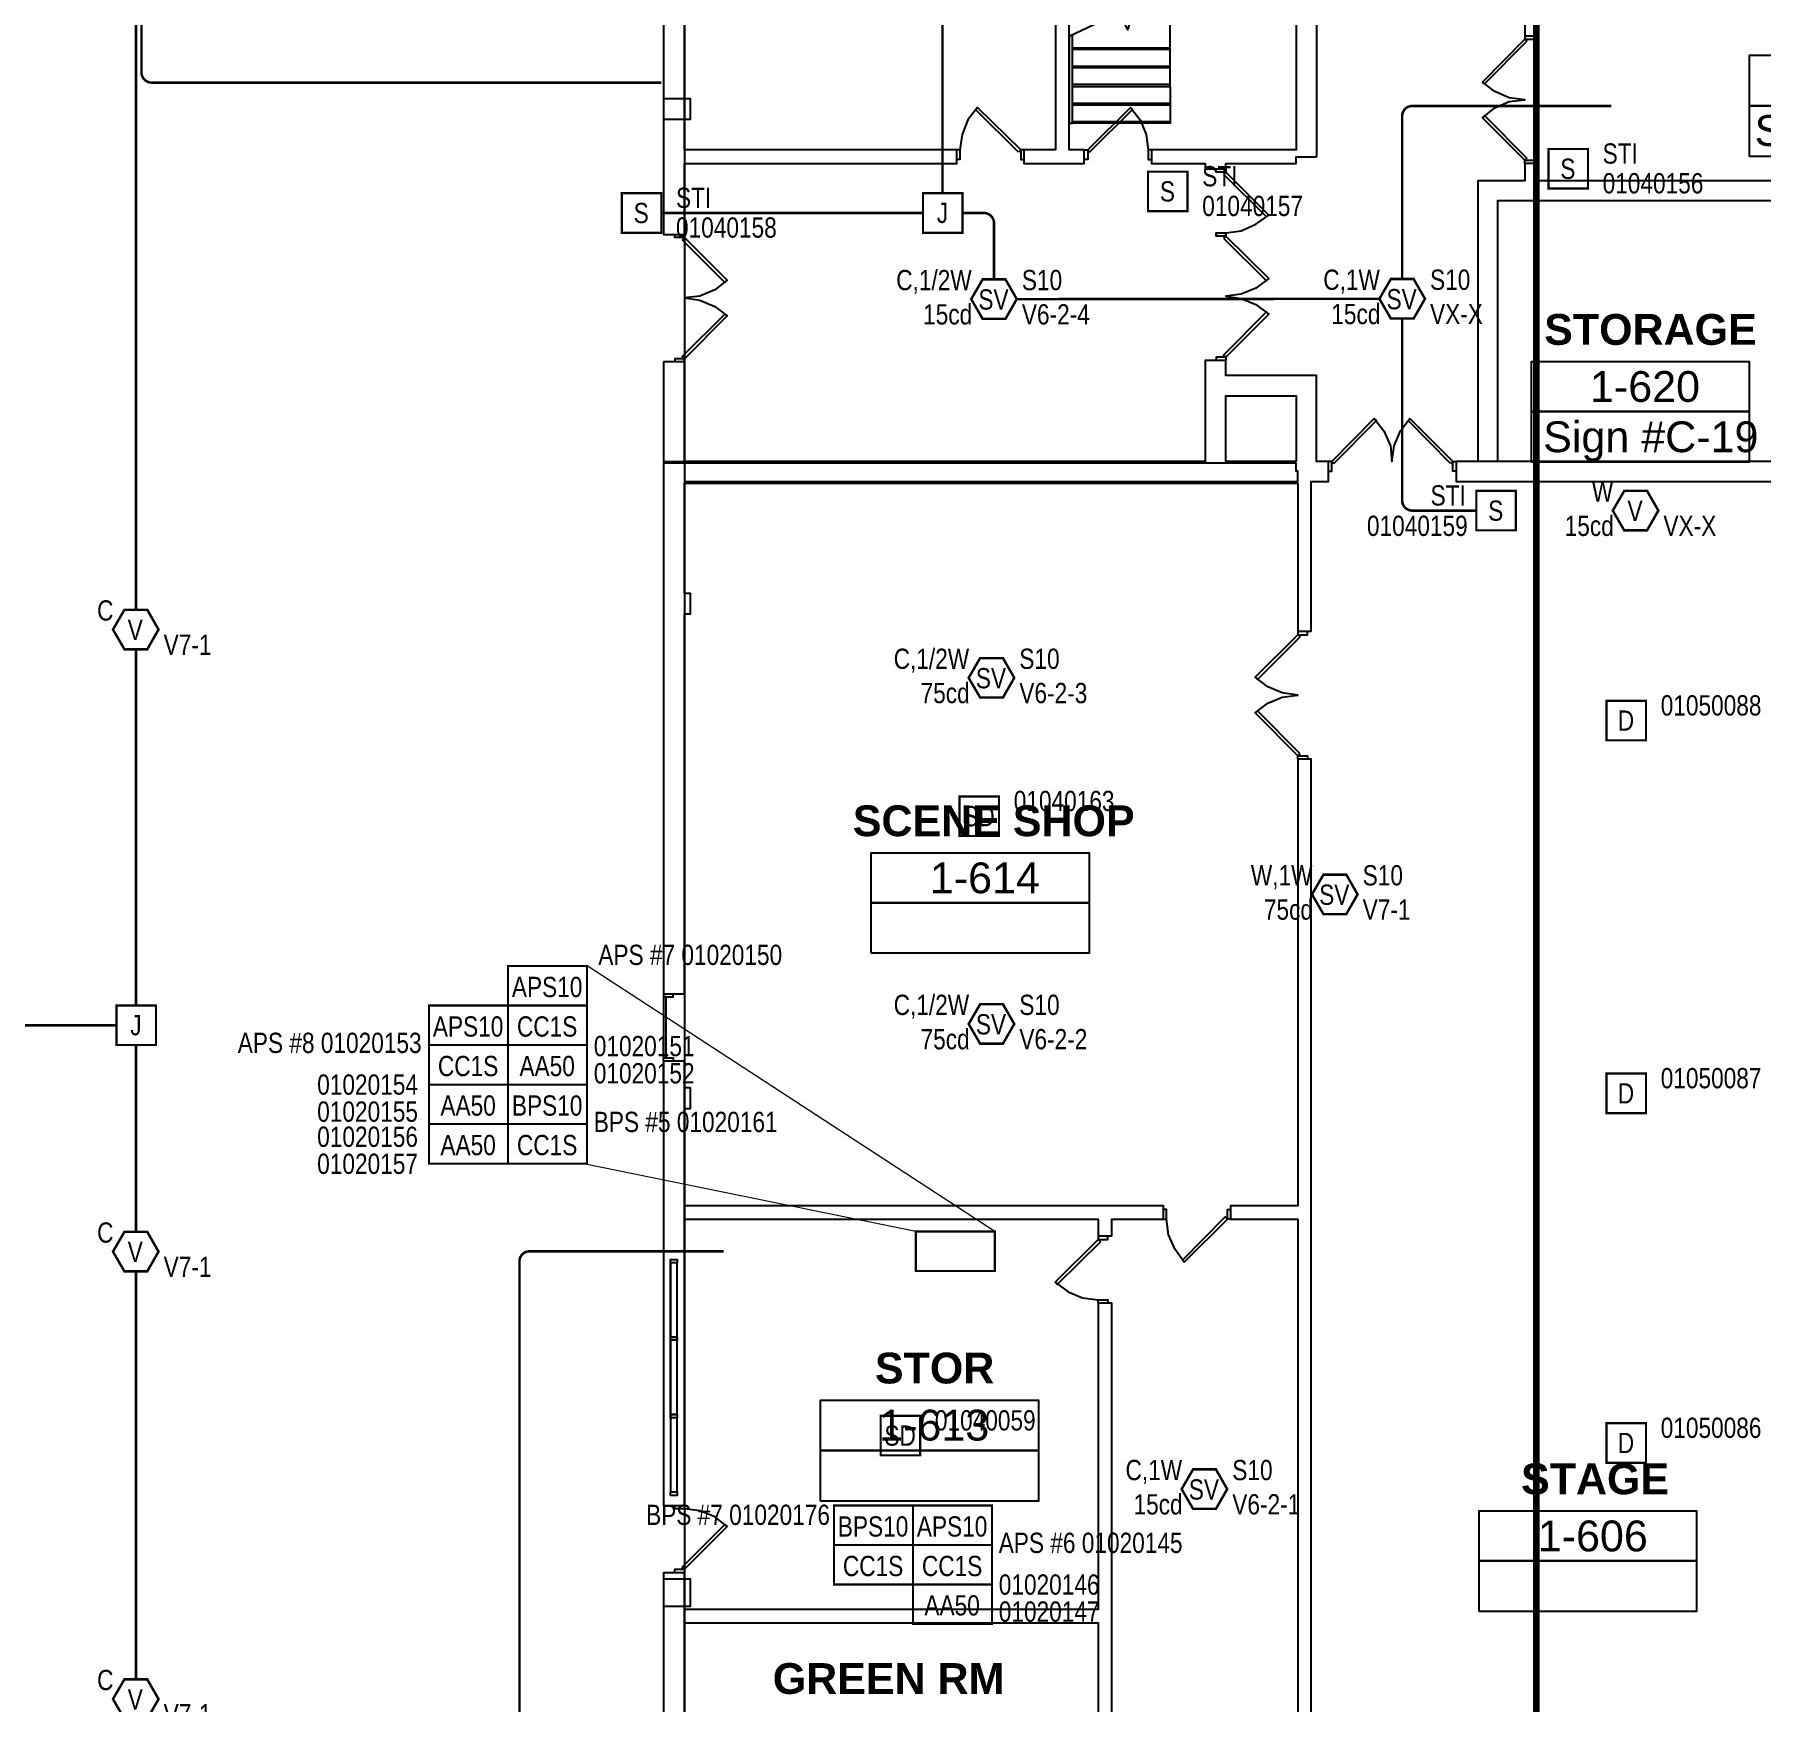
# Model space of a CAD drawing. Header units: inches. Extents: x 8199 to 15931, y 7617 to 15423.
# Drawn here: x 12033 to 13056, y 11364 to 12352 of the extents above; entities that cross this region are included whole.
import ezdxf
from ezdxf.enums import TextEntityAlignment as Align

# ---------------------------------------------------------------- set-up
doc = ezdxf.new("R2010")
doc.units = ezdxf.units.IN
doc.header["$LTSCALE"] = 0.25
doc.header["$MEASUREMENT"] = 0
for name, color, linetype in [('AMPLIFIER', 1, 'Continuous'), ('BACKGROUND', 8, 'Continuous'), ('CONDUIT', 6, 'Continuous'), ('HEAT DETECTOR', 1, 'Continuous'), ('JUNCTION BOX', 1, 'Continuous'), ('POWER SUPPLY', 1, 'Continuous'), ('PULL STATION', 1, 'Continuous'), ('SIGNAL MODULE', 1, 'Continuous'), ('SMOKE DETECTOR', 1, 'Continuous'), ('SPEAKER STROBE', 1, 'Continuous'), ('STROBE', 1, 'Continuous')]:
    doc.layers.add(name, color=color, linetype=linetype)
doc.styles.add('Arial', font='arial.ttf', dxfattribs={"width": 0.8})
doc.styles.add('ESSCOE_TEXT', font='arial.ttf', dxfattribs={"width": 0.8, "height": 12})
doc.styles.add('PDF Arial', font='arial.ttf')
doc.styles.add('PDF Arial Bold', font='arialbd.ttf')

# ---------------------------------------------------------------- blocks, each defined once
blk = doc.blocks.new('SIGA-278')
at = {"layer": 'PULL STATION', "const_width": 1.3}
blk.add_lwpolyline([(-11.5, -11.7), (-11.5, 11.7), (11.9, 11.7), (11.9, -11.7)], close=True, dxfattribs=at)
at = {"layer": 'PULL STATION', "style": 'Arial', "width": 0.8}
blk.add_text('S', height=12, dxfattribs=at).set_placement((0, 0), align=Align.MIDDLE)
for tag, p in [('ADDRESS', (20.6, 9)), ('ZONE', (20.6, -8.6))]:
    blk.add_attdef(tag, text='', height=12, dxfattribs=at).set_placement(p, align=Align.MIDDLE_LEFT)
blk.add_attdef('SUBSCRIPT', text='', height=12, dxfattribs=at).set_placement((-16.6, -9), align=Align.MIDDLE_RIGHT)
blk = doc.blocks.new('SIGA-HRD')
at = {"layer": 'HEAT DETECTOR', "const_width": 1.3}
blk.add_lwpolyline([(-11.5, -11.7), (-11.5, 11.7), (11.9, 11.7), (11.9, -11.7)], close=True, dxfattribs=at)
at = {"layer": 'HEAT DETECTOR', "style": 'Arial', "width": 0.8}
blk.add_text('D', height=12, dxfattribs=at).set_placement((0, 0), align=Align.MIDDLE)
for tag, p in [('ADDRESS', (20.6, 9)), ('ZONE', (20.6, -8.6))]:
    blk.add_attdef(tag, text='', height=12, dxfattribs=at).set_placement(p, align=Align.MIDDLE_LEFT)
blk.add_attdef('SUBSCRIPT', text='', height=12, dxfattribs=at).set_placement((-16.6, -9), align=Align.MIDDLE_RIGHT)
blk = doc.blocks.new('G4-S7VM')
at = {"layer": 'SPEAKER STROBE', "const_width": 1.46}
blk.add_lwpolyline([(13.8, 0.2), (7.1, 11.9), (-6.4, 11.9), (-13.2, 0.2), (-6.4, -11.5), (7.1, -11.5)], close=True, dxfattribs=at)
at = {"layer": 'SPEAKER STROBE', "style": 'Arial', "width": 0.8}
blk.add_text('SV', height=12, dxfattribs=at).set_placement((0, 0), align=Align.MIDDLE)
for tag, p in [('W', (-12.9, 11.5)), ('CANDELA', (-12.6, -8.8)), ('1/2W', (-12.6, -29.2))]:
    blk.add_attdef(tag, text='', height=12, dxfattribs=at).set_placement(p, align=Align.MIDDLE_RIGHT)
for tag, p in [('Speaker_Circuit', (16.8, 11.5)), ('Visual_Circuit', (16.8, -8.8))]:
    blk.add_attdef(tag, text='', height=12, dxfattribs=at).set_placement(p, align=Align.MIDDLE_LEFT)
blk = doc.blocks.new('G1-VM')
at = {"layer": 'STROBE', "const_width": 1.46}
blk.add_lwpolyline([(13.8, 0.2), (7.1, 11.9), (-6.4, 11.9), (-13.2, 0.2), (-6.4, -11.5), (7.1, -11.5)], close=True, dxfattribs=at)
at = {"layer": 'STROBE', "style": 'Arial', "width": 0.8}
blk.add_text('V', height=12, dxfattribs=at).set_placement((0, 0), align=Align.MIDDLE)
for tag, p in [('W', (-12.9, 11.5)), ('CANDELA', (-12.6, -8.8))]:
    blk.add_attdef(tag, text='', height=12, dxfattribs=at).set_placement(p, align=Align.MIDDLE_RIGHT)
blk.add_attdef('Visual_Circuit', text='', height=12, dxfattribs=at).set_placement((16.8, -8.8), align=Align.MIDDLE_LEFT)
blk = doc.blocks.new('SIGA-PD')
at = {"layer": 'SMOKE DETECTOR', "const_width": 1.3}
blk.add_lwpolyline([(-11.5, -11.7), (-11.5, 11.7), (11.9, 11.7), (11.9, -11.7)], close=True, dxfattribs=at)
at = {"layer": 'SMOKE DETECTOR', "style": 'Arial', "width": 0.8}
blk.add_text('SD', height=12, dxfattribs=at).set_placement((0, 0), align=Align.MIDDLE)
for tag, p in [('ADDRESS', (20.6, 9)), ('ZONE', (20.6, -8.6))]:
    blk.add_attdef(tag, text='', height=12, dxfattribs=at).set_placement(p, align=Align.MIDDLE_LEFT)
blk.add_attdef('SUBSCRIPT', text='', height=12, dxfattribs=at).set_placement((-16.6, -9), align=Align.MIDDLE_RIGHT)
blk = doc.blocks.new('GC-S7VM')
at = {"layer": 'SPEAKER STROBE', "const_width": 1.46}
blk.add_lwpolyline([(13.8, 0.2), (7.1, 11.9), (-6.4, 11.9), (-13.2, 0.2), (-6.4, -11.5), (7.1, -11.5)], close=True, dxfattribs=at)
at = {"layer": 'SPEAKER STROBE', "style": 'Arial', "width": 0.8}
blk.add_text('SV', height=12, dxfattribs=at).set_placement((0, 0), align=Align.MIDDLE)
for tag, p in [('C', (-12.9, 11.5)), ('CANDELA', (-12.6, -8.8)), ('1/2W', (-12.6, -29.2))]:
    blk.add_attdef(tag, text='', height=12, dxfattribs=at).set_placement(p, align=Align.MIDDLE_RIGHT)
for tag, p in [('Speaker_Circuit', (16.8, 11.5)), ('Visual_Circuit', (16.8, -8.8))]:
    blk.add_attdef(tag, text='', height=12, dxfattribs=at).set_placement(p, align=Align.MIDDLE_LEFT)
blk = doc.blocks.new('APS10A')
at = {"layer": 'POWER SUPPLY', "const_width": 1.25}
blk.add_lwpolyline([(-23.2, 12.4), (23.6, 12.4), (23.6, -11), (-23.2, -11)], close=True, dxfattribs=at)
at = {"layer": 'POWER SUPPLY', "style": 'Arial', "width": 0.8}
blk.add_text('APS10', height=12, dxfattribs=at).set_placement((0, 0), align=Align.MIDDLE)
for tag, p in [('SUBSCRIPT', (27.6, 11)), ('PANEL_#', (27.6, -9.7))]:
    blk.add_attdef(tag, text='', height=12, dxfattribs=at).set_placement(p, align=Align.MIDDLE_LEFT)
blk = doc.blocks.new('SIGA-CC1S')
at = {"layer": 'SIGNAL MODULE', "const_width": 1.25}
blk.add_lwpolyline([(-23.2, 12.4), (23.6, 12.4), (23.6, -11), (-23.2, -11)], close=True, dxfattribs=at)
at = {"layer": 'SIGNAL MODULE', "style": 'Arial', "width": 0.8}
blk.add_text('CC1S', height=12, dxfattribs=at).set_placement((0, 0), align=Align.MIDDLE)
for tag, p in [('ADDRESS', (28.8, 11.6)), ('SUBSCRIPT', (28.8, -10.7))]:
    blk.add_attdef(tag, text='', height=12, dxfattribs=at).set_placement(p, align=Align.MIDDLE_LEFT)
blk = doc.blocks.new('SIGA-AA50')
at = {"layer": 'AMPLIFIER', "const_width": 1.25}
blk.add_lwpolyline([(-23.2, 12.4), (23.6, 12.4), (23.6, -11), (-23.2, -11)], close=True, dxfattribs=at)
at = {"layer": 'AMPLIFIER', "style": 'Arial', "width": 0.8}
blk.add_text('AA50', height=12, dxfattribs=at).set_placement((0, 0), align=Align.MIDDLE)
blk.add_attdef('SUBSCRIPT', text='', height=12, dxfattribs=at).set_placement((27.6, 11), align=Align.MIDDLE_LEFT)
blk = doc.blocks.new('BPS10A')
at = {"layer": 'POWER SUPPLY', "const_width": 1.25}
blk.add_lwpolyline([(-23.2, 12.4), (23.6, 12.4), (23.6, -11), (-23.2, -11)], close=True, dxfattribs=at)
at = {"layer": 'POWER SUPPLY', "style": 'Arial', "width": 0.8}
blk.add_text('BPS10', height=12, dxfattribs=at).set_placement((0, 0), align=Align.MIDDLE)
for tag, p in [('SUBSCRIPT', (27.6, 11)), ('PANEL_#', (27.6, -9.7))]:
    blk.add_attdef(tag, text='', height=12, dxfattribs=at).set_placement(p, align=Align.MIDDLE_LEFT)
blk = doc.blocks.new('GC-VM')
at = {"layer": 'STROBE', "const_width": 1.46}
blk.add_lwpolyline([(13.8, 0.2), (7.1, 11.9), (-6.4, 11.9), (-13.2, 0.2), (-6.4, -11.5), (7.1, -11.5)], close=True, dxfattribs=at)
at = {"layer": 'STROBE', "style": 'Arial', "width": 0.8}
blk.add_text('V', height=12, dxfattribs=at).set_placement((0, 0), align=Align.MIDDLE)
for tag, p in [('C', (-12.9, 11.5)), ('CANDELA', (-12.6, -8.8))]:
    blk.add_attdef(tag, text='', height=12, dxfattribs=at).set_placement(p, align=Align.MIDDLE_RIGHT)
blk.add_attdef('Visual_Circuit', text='', height=12, dxfattribs=at).set_placement((16.8, -8.8), align=Align.MIDDLE_LEFT)
blk = doc.blocks.new('JUNCTION BOX')
at = {"const_width": 1.3}
blk.add_lwpolyline([(-11.5, -11.7), (-11.5, 11.7), (11.9, 11.7), (11.9, -11.7)], close=True, dxfattribs=at)
at = {"style": 'Arial', "width": 0.8}
blk.add_text('J', height=12, dxfattribs=at).set_placement((0, 0), align=Align.MIDDLE)
blk.add_attdef('SUBSCRIPT', text='', height=12, dxfattribs=at).set_placement((-16.6, -9), align=Align.MIDDLE_RIGHT)

msp = doc.modelspace()

# ---------------------------------------------------------------- linework, layer by layer
at = {"lineweight": 0}
for p, q in [((12602, 11643.1), (12360.5, 11800.3)), ((12555.2, 11643.1), (12357.6, 11683.3))]:
    msp.add_line(p, q, dxfattribs=at)
at = {"lineweight": 0, "const_width": 4}
msp.add_lwpolyline([(12922.6, 11085.4), (12922.6, 12390.6)], dxfattribs=at)
at = {"layer": 'BACKGROUND', "ltscale": 0.763333}
msp.add_lwpolyline([(12418.2, 12961.7), (12418.2, 11058.1), (12418.2, 11441.1)], dxfattribs=at)
at = {"layer": 'BACKGROUND'}
for points in [[(12792.6, 12279.3), (12792.6, 12961.7)], [(12780.4, 12520.4), (12638, 12520.4), (12638, 12512.5), (12638, 12283.4), (12619.2, 12283.4), (12619.2, 12275.4), (12654.9, 12275.4), (12654.9, 12283.4), (12646, 12283.4), (12646, 12512.5), (12780.4, 12512.5), (12780.4, 12283.4), (12694.7, 12283.4), (12694.7, 12275.4), (12726.6, 12275.4), (12726.6, 12272.3), (12738.7, 12272.3), (12738.7, 12275.4), (12780.4, 12275.4), (12780.4, 12279.3), (12792.5, 12279.3)], [(12888.1, 12372.9), (12888.1, 12361.1), (12915.8, 12361.1), (12915.8, 12350.9), (12923.8, 12350.9), (12923.8, 12361.1), (13067.5, 12361.1), (13067.5, 12372.9), (13067.5, 12385), (13155.1, 12385), (13155.1, 12372.9), (13155.1, 12361.1)], [(12705.9, 12321), (12705.9, 12310.2), (12705.9, 12299.3), (12647.9, 12299.3), (12647.9, 12310.2), (12647.9, 12321), (12705.9, 12321), (12705.9, 12332.2), (12705.9, 12343), (12705.9, 12354.1), (12705.9, 12365), (12705.9, 12375.8), (12705.9, 12378.3), (12683.9, 12368.2), (12680.7, 12354.5), (12671.2, 12374.5), (12667.7, 12360.8), (12646, 12350.6), (12646, 12299.3), (12647.9, 12299.3)], [(12591.8, 12308.6), (12586.1, 12301.2), (12582.6, 12292.6), (12581.3, 12283.4), (12579.4, 12283.4), (12418.2, 12283.4), (12418.2, 12366.9), (12405.8, 12366.9), (12405.8, 12233.4), (12418.2, 12233.4), (12418.2, 12275.4), (12579.4, 12275.4), (12579.4, 12283.4)], [(12647.9, 12321), (12647.9, 12332.2), (12647.9, 12343), (12647.9, 12351.6)], [(12647.9, 12343), (12705.9, 12343)], [(12915.8, 12350.9), (12915.8, 12349), (12921.6, 12349), (12921.6, 12350.9)], [(13048.7, 12339.5), (13177.7, 12339.5), (13177.7, 12309.5), (13048.7, 12309.5), (13177.7, 12309.5), (13177.7, 12279.6), (13048.7, 12279.6)], [(13048.7, 12339.5), (13048.7, 12309.5), (13048.7, 12279.6)], [(12647.9, 12332.2), (12705.9, 12332.2)], [(12899.9, 12098.9), (12899.9, 12253.5), (13063.3, 12253.5), (13063.3, 12265.2), (12923.8, 12265.2), (12923.8, 12275.4), (12915.8, 12275.4), (12915.8, 12277.4), (12890.7, 12302.5), (12898, 12308.3), (12906.6, 12312.1), (12915.8, 12313), (12906.6, 12314.3), (12898, 12318.1), (12890.7, 12323.6)], [(12647.9, 12310.2), (12705.9, 12310.2)], [(12682.3, 12308.6), (12688.1, 12301.2), (12691.6, 12292.6), (12692.8, 12283.4)], [(12890.7, 12302.5), (12891.9, 12303.8), (12917.1, 12278.6), (12915.8, 12277.4), (12921.6, 12277.4), (12921.6, 12275.4)], [(12581.3, 12283.4), (12581.3, 12277.7), (12579.4, 12277.7)], [(12619.2, 12283.4), (12617.3, 12283.4), (12617.3, 12277.7), (12619.2, 12277.7)], [(12654.9, 12283.4), (12657.1, 12283.4), (12657.1, 12277.7), (12654.9, 12277.7)], [(12694.7, 12283.4), (12692.8, 12283.4), (12692.8, 12277.7), (12694.7, 12277.7)], [(12738.7, 12272.3), (12738.7, 12270.3), (12733, 12270.3), (12733, 12272.3)], [(12915.8, 12275.4), (12915.8, 12265.2), (12888.1, 12265.2), (12888.1, 12253.5), (12888.1, 12098.9)], [(12738.7, 12232.4), (12738.7, 12234.3), (12747.9, 12235.6), (12756.5, 12239.4), (12764.2, 12244.9)], [(12418.2, 12233.4), (12418.2, 12231.5), (12412.5, 12231.5), (12412.5, 12233.4)], [(12733, 12234.3), (12738.7, 12234.3), (12738.7, 12232.4), (12733, 12232.4), (12733, 12234.3), (12733, 12232.4)], [(12764.2, 12207.3), (12756.5, 12201.5), (12747.9, 12198), (12738.7, 12196.8), (12747.9, 12195.5), (12756.5, 12192), (12764.2, 12186.2), (12738.7, 12160.8), (12738.7, 12158.8), (12726.6, 12158.8), (12726.6, 12098.9), (12692.8, 12098.9), (12557.4, 12098.9), (12418.2, 12098.9), (12418.2, 12098), (12405.8, 12098), (12405.8, 11783.9), (12418.2, 11783.9), (12418.2, 12008.8), (12421.7, 12008.8), (12421.7, 12020.9), (12418.2, 12020.9), (12418.2, 12086.2), (12781.4, 12086.2), (12781.4, 11998.6), (12789.4, 11998.6), (12789.4, 12087.2), (12799.6, 12087.2), (12799.6, 12098.9)], [(12443.4, 12206.3), (12436.1, 12200.6), (12427.4, 12196.8), (12418.2, 12195.8), (12427.4, 12194.5), (12436.1, 12190.7), (12443.4, 12185.3)], [(12418.2, 12157.9), (12418.2, 12159.8), (12443.4, 12185.3), (12442.1, 12186.2), (12416.9, 12161.1), (12418.2, 12159.8), (12412.5, 12159.8), (12412.5, 12157.9)], [(12764.2, 12186.2), (12762.9, 12187.5), (12737.4, 12162), (12738.7, 12160.8), (12733, 12160.8), (12733, 12158.8)], [(12799.6, 12093.2), (12801.5, 12093.2), (12801.5, 12098.9), (12799.6, 12098.9), (12792.5, 12098.9), (12792.5, 12149.9), (12780.4, 12149.9), (12738.7, 12149.9), (12738.7, 12158.8)], [(12826.6, 12124.4), (12832.4, 12117.1), (12836.2, 12108.2), (12837.1, 12098.9), (12838.4, 12108.2), (12842.2, 12117.1), (12847.7, 12124.4)], [(12875.1, 12093.2), (12873.1, 12093.2), (12873.1, 12098.9), (12875.1, 12098.9), (12875.1, 12087.2), (13144.9, 12087.2), (13144.9, 11849.8), (13152.9, 11849.8)], [(12781.4, 12087.2), (12781.4, 12093.2)], [(12781.4, 11998.6), (12781.4, 11996.4), (12787.1, 11996.4), (12787.1, 11998.6)], [(12756.2, 11950.2), (12763.6, 11955.9), (12772.2, 11959.4), (12781.4, 11960.7), (12772.2, 11962), (12763.6, 11965.5), (12756.2, 11971.2)], [(12781.4, 11922.8), (12781.4, 11924.7), (12787.1, 11924.7), (12787.1, 11922.8)], [(12741.6, 11650.4), (12781.4, 11650.4), (12781.4, 11179.8), (12789.4, 11179.8), (12789.4, 11922.8), (12781.4, 11922.8), (12781.4, 11658.3), (12741.6, 11658.3), (12741.6, 11650.4), (12739.7, 11650.4), (12714.2, 11624.9), (12708.8, 11632.5), (12704.9, 11641.1), (12703.7, 11650.4)], [(12405.8, 11783.9), (12405.8, 11782), (12411.5, 11782), (12411.5, 11783.9)], [(12405.8, 11744), (12405.8, 11746), (12411.5, 11746), (12411.5, 11744)], [(12418.2, 11744), (12405.8, 11744), (12405.8, 11480.9), (12418.2, 11480.9), (12418.2, 11479), (12412.5, 11479), (12412.5, 11480.9)], [(12418.2, 11716), (12421.7, 11716), (12421.7, 11728.1), (12418.2, 11728.1)], [(12418.2, 11650.4), (12663.2, 11650.4), (12663.2, 11640.5), (12671.2, 11640.5), (12671.2, 11650.4), (12701.8, 11650.4), (12701.8, 11658.3), (12418.2, 11658.3)], [(12701.8, 11650.4), (12703.7, 11650.4), (12703.7, 11656.1), (12701.8, 11656.1)], [(12714.2, 11624.9), (12713.2, 11626.2), (12738.4, 11651.7), (12739.7, 11650.4), (12739.7, 11656.1), (12741.6, 11656.1)], [(12663.2, 11640.5), (12663.2, 11638.3), (12668.9, 11638.3), (12668.9, 11640.5)], [(12413.8, 11488.9), (12413.8, 11532.8), (12409.9, 11532.8), (12409.9, 11488.9), (12413.8, 11488.9), (12413.8, 11532.8), (12413.8, 11534.7), (12409.9, 11534.7), (12413.8, 11534.7), (12413.8, 11578.7), (12409.9, 11578.7), (12409.9, 11534.7), (12409.9, 11578.7), (12409.9, 11580.6), (12413.8, 11580.6), (12413.8, 11624.6), (12409.9, 11624.6), (12409.9, 11580.6), (12409.9, 11624.6)], [(12413.8, 11580.6), (12413.8, 11624.6)], [(12637.7, 11613.1), (12645.4, 11607.4), (12654, 11603.9), (12663.2, 11602.6)], [(12418.2, 11411.4), (12663.2, 11411.4), (12663.2, 11312), (12671.2, 11312), (12671.2, 11600.7), (12663.2, 11600.7), (12663.2, 11419.4), (12418.2, 11419.4)], [(12663.2, 11600.7), (12663.2, 11602.6), (12668.9, 11602.6), (12668.9, 11600.7)], [(12413.8, 11534.7), (12413.8, 11578.7), (12413.8, 11580.6), (12409.9, 11580.6)], [(12413.8, 11578.7), (12409.9, 11578.7)], [(12409.9, 11534.7), (12409.9, 11532.8), (12409.9, 11488.9)], [(12413.8, 11532.8), (12409.9, 11532.8)], [(12443.4, 11468.5), (12436.1, 11474.2), (12427.4, 11477.7), (12418.2, 11479)], [(12412.5, 11441.1), (12412.5, 11443.3), (12418.2, 11443.3), (12418.2, 11441.1), (12405.8, 11441.1), (12405.8, 11058.1), (12405.8, 11046.3), (12405.8, 10994.4), (12418.2, 10994.4)]]:
    msp.add_lwpolyline(points, dxfattribs=at)
at = {"layer": 'BACKGROUND', "ltscale": 0.081667}
for points in [[(12647.9, 12343.9), (12705.9, 12343.9)], [(12647.9, 12333.1), (12705.9, 12333.1)], [(12647.9, 12322.3), (12705.9, 12322.3)], [(12647.9, 12311.1), (12705.9, 12311.1)], [(12647.9, 12300.3), (12705.9, 12300.3)]]:
    msp.add_lwpolyline(points, dxfattribs=at)
at = {"layer": 'BACKGROUND'}
for points in [[(12917.1, 12347.8), (12891.9, 12322.6), (12890.7, 12323.6), (12915.8, 12349)], [(12405.8, 12301.6), (12421.7, 12301.6), (12421.7, 12313.7), (12405.8, 12313.7)], [(12616.1, 12282.1), (12590.6, 12307.3), (12591.8, 12308.6), (12617.3, 12283.4)], [(12658.1, 12282.1), (12683.6, 12307.3), (12682.3, 12308.6), (12657.1, 12283.4)], [(12737.4, 12269.1), (12762.9, 12243.9), (12764.2, 12244.9), (12738.7, 12270.3)], [(12416.9, 12230.2), (12442.1, 12205), (12443.4, 12206.3), (12418.2, 12231.5)], [(12737.4, 12231.2), (12762.9, 12206), (12764.2, 12207.3), (12738.7, 12232.4)], [(12405.8, 12157.9), (12405.8, 12098.9), (12418.2, 12098.9), (12418.2, 12157.9)], [(12919.7, 12128.6), (12919.7, 12158.2), (13048.7, 12158.2), (13048.7, 12128.6)], [(12780.4, 12098.9), (12738.7, 12098.9), (12738.7, 12137.8), (12780.4, 12137.8)], [(12919.7, 12098.6), (12919.7, 12128.6), (13048.7, 12128.6), (13048.7, 12098.6)], [(12802.7, 12097.7), (12827.9, 12123.2), (12826.6, 12124.4), (12801.5, 12098.9)], [(12871.9, 12097.7), (12846.7, 12123.2), (12847.7, 12124.4), (12873.1, 12098.9)], [(12781.4, 12087.2), (12781.4, 12093.2), (12780.4, 12093.2), (12780.4, 12098), (12418.2, 12098), (12418.2, 12087.2), (12557.4, 12087.2), (12692.8, 12087.2)], [(12782.7, 11995.1), (12757.5, 11969.9), (12756.2, 11971.2), (12781.4, 11996.4)], [(12782.7, 11926), (12757.5, 11951.4), (12756.2, 11950.2), (12781.4, 11924.7)], [(12528.8, 11837.7), (12528.8, 11867.3), (12657.8, 11867.3), (12657.8, 11837.7)], [(12528.8, 11807.8), (12528.8, 11837.7), (12657.8, 11837.7), (12657.8, 11807.8)], [(12407.4, 11746), (12407.4, 11782), (12405.8, 11782), (12405.8, 11746)], [(12664.5, 11637), (12639, 11611.8), (12637.7, 11613.1), (12663.2, 11638.3)], [(12409.9, 11624.6), (12409.9, 11626.5), (12413.8, 11626.5), (12413.8, 11624.6)], [(12409.9, 11578.7), (12409.9, 11580.6), (12413.8, 11580.6), (12413.8, 11578.7)], [(12498.8, 11513.4), (12498.8, 11543.3), (12627.8, 11543.3), (12627.8, 11513.4)], [(12409.9, 11532.8), (12409.9, 11534.7), (12413.8, 11534.7), (12413.8, 11532.8)], [(12498.8, 11483.4), (12498.8, 11513.4), (12627.8, 11513.4), (12627.8, 11483.4)], [(12409.9, 11486.9), (12409.9, 11488.9), (12413.8, 11488.9), (12413.8, 11486.9)], [(12888.8, 11448.1), (12888.8, 11477.7), (13017.5, 11477.7), (13017.5, 11448.1)], [(12416.9, 11444.3), (12442.1, 11469.7), (12443.4, 11468.5), (12418.2, 11443.3)], [(12888.8, 11418.1), (12888.8, 11448.1), (13017.5, 11448.1), (13017.5, 11418.1)], [(12405.8, 11421.3), (12421.7, 11421.3), (12421.7, 11437.2), (12405.8, 11437.2)]]:
    msp.add_lwpolyline(points, close=True, dxfattribs=at)
at = {"layer": 'BACKGROUND', "ltscale": 1.063333}
msp.add_lwpolyline([(13152.5, 12098.9), (12875.1, 12098.9)], dxfattribs=at)
at = {"layer": 'BACKGROUND', "ltscale": 0.886667}
msp.add_lwpolyline([(12418.2, 11480.9), (12418.2, 11744)], dxfattribs=at)
at = {"layer": 'CONDUIT', "lineweight": 0, "const_width": 1.5}
for points in [[(12571, 12459.8), (12571, 12257.8)], [(12093.4, 12367), (12093.4, 12011.2)], [(12559.5, 12246.1), (12404.5, 12246.1)], [(12615, 12195.1), (12829.7, 12195.3)], [(12093.4, 11987.8), (12093.4, 11776.9)], [(11776.5, 11765.2), (12081.9, 11765.2)], [(12093.4, 11753.5), (12093.4, 11642.9)], [(12093.4, 11619.5), (12093.4, 11378)]]:
    msp.add_lwpolyline(points, dxfattribs=at)
for points in [[(12096.7, 12367), (12096.7, 12329.3, 0.414214), (12102.7, 12323.3), (12404.5, 12323.3)], [(12967.1, 12309.5), (12849.2, 12309.5, 0.414214), (12843.2, 12303.5), (12843.2, 12207)], [(12601.5, 12206.8), (12601.5, 12240.1, 0.414214), (12595.5, 12246.1), (12582.9, 12246.1)], [(12843.2, 12183.6), (12843.2, 12075.9, 0.414214), (12849.2, 12069.9), (12887.1, 12069.9)], [(12427.7, 11016), (12326.5, 11016, -0.414214), (12320.5, 11022), (12320.5, 11625.4, -0.414214), (12326.5, 11631.4), (12441.5, 11631.4)]]:
    msp.add_lwpolyline(points, format="xyb", dxfattribs=at)
at = {"layer": 'POWER SUPPLY', "const_width": 1.25}
msp.add_lwpolyline([(12555.2, 11643.1), (12602, 11643.1), (12602, 11619.7), (12555.2, 11619.7)], close=True, dxfattribs=at)

# ---------------------------------------------------------------- block references
at = {"layer": 'AMPLIFIER'}
for p in [(12336.9, 11741.1), (12290.1, 11717.7), (12290.1, 11694.3), (12576.7, 11421.8)]:
    msp.add_blockref('SIGA-AA50', p, dxfattribs=at)
at = {"layer": 'HEAT DETECTOR'}
for p, values in [((12975.7, 11945.6), {'ADDRESS': '01050088'}), ((12975.7, 11724.9), {'ADDRESS': '01050087'}), ((12975.7, 11517.9), {'ADDRESS': '01050086'})]:
    msp.add_blockref('SIGA-HRD', p, dxfattribs=at).add_auto_attribs(values)
at = {"layer": 'JUNCTION BOX'}
for p in [(12571, 12246.1), (12093.4, 11765.2)]:
    msp.add_blockref('JUNCTION BOX', p, dxfattribs=at)
at = {"layer": 'POWER SUPPLY'}
ref = msp.add_blockref('APS10A', (12336.9, 11787.9), dxfattribs=at)
ref.add_attrib('SUBSCRIPT', 'APS #7 01020150', dxfattribs={"height": 12, "style": 'Arial', "width": 0.8}).set_placement((12367.2, 11806.9), align=Align.MIDDLE_LEFT)
ref = msp.add_blockref('APS10A', (12290.1, 11764.5), dxfattribs=at)
ref.add_attrib('PANEL_#', 'APS #8 01020153', dxfattribs={"height": 12, "style": 'Arial', "width": 0.8}).set_placement((12153.7, 11754.8), align=Align.MIDDLE_LEFT)
for name, p, values in [('BPS10A', (12336.9, 11717.7), {'PANEL_#': 'BPS #5 01020161'}), ('APS10A', (12576.7, 11468.5), {'PANEL_#': 'APS #6 01020145'})]:
    msp.add_blockref(name, p, dxfattribs=at).add_auto_attribs(values)
ref = msp.add_blockref('BPS10A', (12529.9, 11468.5), dxfattribs=at)
ref.add_attrib('PANEL_#', 'BPS #7 01020176', dxfattribs={"height": 12, "style": 'Arial', "width": 0.8}).set_placement((12395.5, 11475.4), align=Align.MIDDLE_LEFT)
at = {"layer": 'PULL STATION'}
for p, values in [((12941.3, 12272.3), {'ADDRESS': 'STI', 'ZONE': '01040156'}), ((12704.2, 12258.9), {'ADDRESS': 'STI', 'ZONE': '01040157'}), ((12392.6, 12246.1), {'ADDRESS': 'STI', 'ZONE': '01040158'})]:
    msp.add_blockref('SIGA-278', p, dxfattribs=at).add_auto_attribs(values)
ref = msp.add_blockref('SIGA-278', (12898.6, 12069.9), dxfattribs=at)
ref.add_attrib('ADDRESS', 'STI', dxfattribs={"height": 12, "style": 'Arial', "width": 0.8}).set_placement((12860, 12078.9), align=Align.MIDDLE_LEFT)
ref.add_attrib('SUBSCRIPT', '01040159', dxfattribs={"height": 12, "style": 'Arial', "width": 0.8}).set_placement((12882, 12060.9), align=Align.MIDDLE_RIGHT)
at = {"layer": 'SIGNAL MODULE'}
for p in [(12336.9, 11764.5), (12290.1, 11741.1), (12336.9, 11694.3), (12529.9, 11445.1), (12576.7, 11445.1)]:
    msp.add_blockref('SIGA-CC1S', p, dxfattribs=at)
at = {"layer": 'SMOKE DETECTOR'}
for p, values in [((12592.6, 11889), {'ADDRESS': '01040163'}), ((12545.9, 11522.3), {'ADDRESS': '01040059'})]:
    msp.add_blockref('SIGA-PD', p, dxfattribs=at).add_auto_attribs(values)
at = {"layer": 'SPEAKER STROBE'}
for name, p, values in [('GC-S7VM', (12601.2, 12194.9), {'C': 'C,1/2W', 'Speaker_Circuit': 'S10', 'Visual_Circuit': 'V6-2-4', 'CANDELA': '15cd'}), ('GC-S7VM', (12842.9, 12195.1), {'C': 'C,1W', 'Speaker_Circuit': 'S10', 'Visual_Circuit': 'VX-X', 'CANDELA': '15cd'}), ('GC-S7VM', (12599.7, 11970.7), {'C': 'C,1/2W', 'Speaker_Circuit': 'S10', 'Visual_Circuit': 'V6-2-3', 'CANDELA': '75cd'}), ('G4-S7VM', (12803, 11842.5), {'W': 'W,1W', 'Speaker_Circuit': 'S10', 'Visual_Circuit': 'V7-1', 'CANDELA': '75cd'}), ('GC-S7VM', (12599.7, 11765.8), {'C': 'C,1/2W', 'Speaker_Circuit': 'S10', 'Visual_Circuit': 'V6-2-2', 'CANDELA': '75cd'}), ('GC-S7VM', (12725.8, 11490.4), {'C': 'C,1W', 'Speaker_Circuit': 'S10', 'Visual_Circuit': 'V6-2-1', 'CANDELA': '15cd'})]:
    msp.add_blockref(name, p, dxfattribs=at).add_auto_attribs(values)
at = {"layer": 'STROBE'}
for name, p, values in [('G1-VM', (12981.1, 12069.7), {'W': 'W', 'Visual_Circuit': 'VX-X', 'CANDELA': '15cd'}), ('GC-VM', (12093, 11999.3), {'C': 'C', 'Visual_Circuit': 'V7-1'}), ('GC-VM', (12093, 11631), {'C': 'C', 'Visual_Circuit': 'V7-1'}), ('GC-VM', (12093, 11366.1), {'C': 'C', 'Visual_Circuit': 'V7-1'})]:
    msp.add_blockref(name, p, dxfattribs=at).add_auto_attribs(values)

# ---------------------------------------------------------------- texts
at = {"layer": 'AMPLIFIER', "style": 'ESSCOE_TEXT', "width": 0.8}
for s, p in [('01020151', (12424.2, 11752.9)), ('01020152', (12424.2, 11736.8)), ('01020154', (12260.4, 11730.1)), ('01020155', (12260.4, 11714.1)), ('01020156', (12260.4, 11699.2)), ('01020157', (12260.4, 11683.2)), ('01020146', (12664, 11434.1)), ('01020147', (12664, 11418.1))]:
    msp.add_text(s, height=12, dxfattribs=at).set_placement(p, align=Align.MIDDLE_RIGHT)
at = {"layer": 'BACKGROUND', "attachment_point": 7}
for s, insert, char_height, style in [('Sign #N18B', (13051.9, 12280.3), 18.24, 'PDF Arial'), ('STORAGE', (12927.3, 12167.8), 18.22, 'PDF Arial Bold'), ('1-620', (12954.4, 12134), 18.24, 'PDF Arial'), ('Sign #C-19', (12926.7, 12099), 18.24, 'PDF Arial'), ('SCENE SHOP', (12517.9, 11876.9), 18.22, 'PDF Arial Bold'), ('1-614', (12563.5, 11843.1), 18.24, 'PDF Arial'), ('STOR', (12531, 11552.9), 18.22, 'PDF Arial Bold'), ('1-613', (12533.5, 11519.1), 18.24, 'PDF Arial'), ('STAGE', (12913.6, 11487.3), 18.22, 'PDF Arial Bold'), ('1-606', (12923.5, 11453.5), 18.24, 'PDF Arial'), ('GREEN RM', (12470.5, 11369.1), 18.22, 'PDF Arial Bold')]:
    msp.add_mtext(s, dxfattribs=dict(at, insert=insert, char_height=char_height, style=style))

doc.saveas('drawing.dxf')
